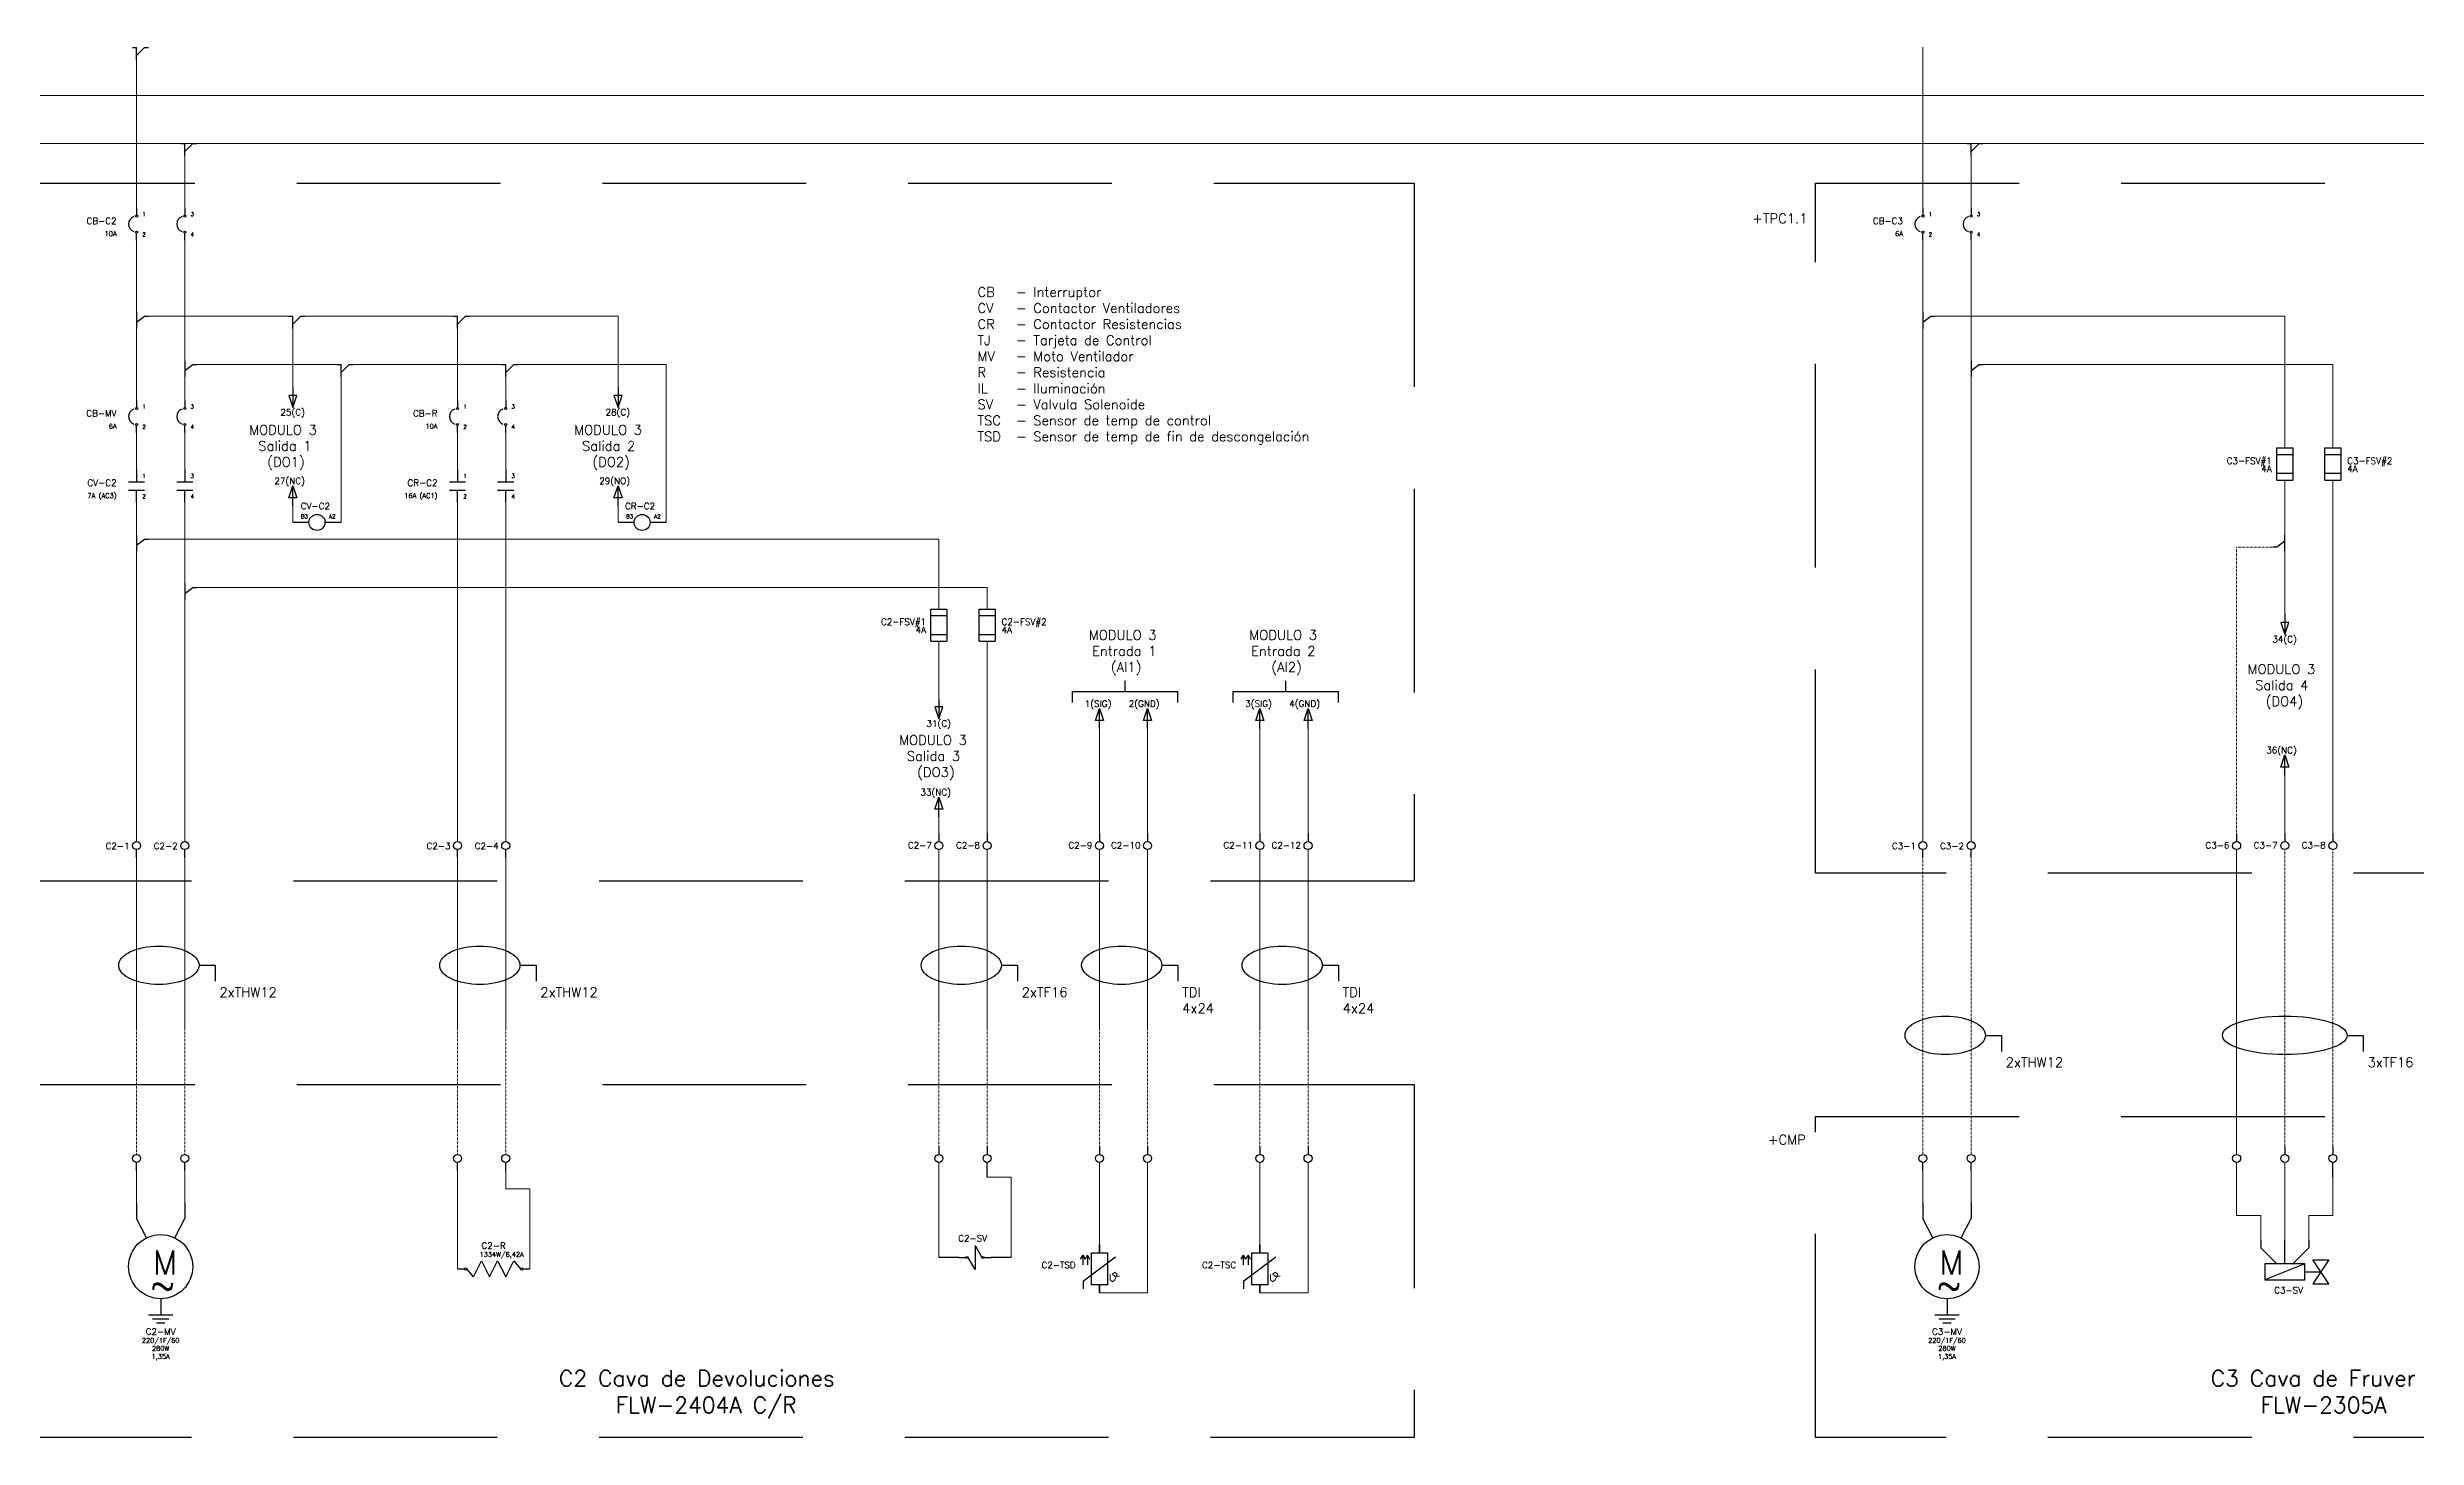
# Model space of a CAD drawing. Header units: inches. Extents: x 75782 to 87231, y -34126 to -18655.
# Drawn here: x 81470 to 82946, y -21216 to -20349 of the extents above; entities that cross this region are included whole.
import ezdxf
from ezdxf.enums import TextEntityAlignment as Align

# ---------------------------------------------------------------- set-up
doc = ezdxf.new("R2010")
doc.units = ezdxf.units.IN
doc.header["$MEASUREMENT"] = 0
doc.linetypes.add('DASHED', pattern=[19.05, 12.7, -6.35])
doc.linetypes.add('EPLANLINE7', pattern=[0])
for name, color, linetype, lineweight in [('A-Cable Belden', 9, 'Continuous', 18), ('A-Cables 220V', 6, 'Continuous', 18), ('SYMBOL', 2, 'Continuous', 25)]:
    doc.layers.add(name, color=color, linetype=linetype, lineweight=lineweight)
doc.layers.add('TEXTOS', color=7, linetype='Continuous')
doc.styles.get("Standard").update_dxf_attribs({"font": 'ROMANS.SHX'})

# ---------------------------------------------------------------- blocks, each defined once
blk = doc.blocks.new('derivación inferior')
for p, q in [((-2.5, 0), (0, 0)), ((0, -7.5), (0, 0)), ((0, -5), (5, 0)), ((5, 0), (7.5, 0))]:
    blk.add_line(p, q)
blk = doc.blocks.new('2F Breaker')
for p, q in [((0, 0), (0, -4.3)), ((30, 0), (30, -4.3)), ((0, -20), (0, -15.7)), ((30, -20), (30, -15.7))]:
    blk.add_line(p, q)
for centre in [(0, -5), (0, -15), (30, -5), (30, -15)]:
    blk.add_circle(centre, 0.653)
for centre in [(0, -10), (30, -10)]:
    blk.add_arc(centre, 5, 110, 250)
for s, p in [('1', (3.6, -5)), ('3', (33.6, -5)), ('2', (3.6, -17.7)), ('4', (33.6, -17.7))]:
    blk.add_text(s, height=2.5).set_placement(p)
at = {"flags": 4}
for tag, height, p in [('FEATURES', 3, (-12.5, -17.5)), ('NAME', 4, (-12.5, -10))]:
    blk.add_attdef(tag, text='', height=height, dxfattribs=at).set_placement(p, align=Align.RIGHT)
blk = doc.blocks.new('CONT 2F')
for p, q in [((33332.3, 23388.3), (33342.3, 23388.3)), ((33337.3, 23395.8), (33337.3, 23388.3)), ((33362.3, 23388.3), (33372.3, 23388.3)), ((33367.3, 23395.8), (33367.3, 23388.3)), ((33332.3, 23383.3), (33342.3, 23383.3)), ((33337.3, 23375.8), (33337.3, 23383.3)), ((33362.3, 23383.3), (33372.3, 23383.3)), ((33367.3, 23375.8), (33367.3, 23383.3))]:
    blk.add_line(p, q)
for s, p in [('1', (33340.9, 23390.8)), ('3', (33370.9, 23390.8)), ('2', (33340.9, 23378.1)), ('4', (33370.9, 23378.1))]:
    blk.add_text(s, height=2.5).set_placement(p)
at = {"flags": 4}
for tag, height, p in [('NAME', 4, (33324.8, 23385.8)), ('FEATURES', 3, (33324.8, 23378.3))]:
    blk.add_attdef(tag, text='', height=height, dxfattribs=at).set_placement(p, align=Align.RIGHT)
blk = doc.blocks.new('derivación a la derecha')
for p, q in [((0, 2.5), (0, -7.5)), ((0, -3.75), (5, 0)), ((5, 0), (7.5, 0))]:
    blk.add_line(p, q)
blk = doc.blocks.new('Temperature sensor')
for p, q in [((-10, -22.5), (10, -7.5)), ((-10, -27.5), (-10, -22.5))]:
    blk.add_line(p, q)
for points in [[(0, 0), (0, 0), (0, -5), (0, -5)], [(-5, -5), (5, -5), (5, -25), (-5, -25)], [(0, -30), (0, -30), (0, -25), (0, -25)]]:
    blk.add_lwpolyline(points, close=True)
at = {"layer": 'SYMBOL', "color": 0, "linetype": 'EPLANLINE7', "lineweight": 25}
for p, q in [((-10.4, -6.5), (-11.9, -8.9)), ((-10.4, -6.5), (-10.4, -12.5)), ((-10.4, -6.5), (-8.9, -8.9)), ((-7.4, -6.5), (-7.4, -12.5))]:
    blk.add_line(p, q, dxfattribs=at)
at = {"layer": 'SYMBOL', "color": 0, "linetype": 'EPLANLINE7', "lineweight": 13}
for p, q in [((-7.4, -6.5), (-8.9, -8.9)), ((-7.4, -6.5), (-5.9, -8.9)), ((-7.4, -12.5), (-7.4, -12.5)), ((-7.4, -12.5), (-7.4, -12.5)), ((6.6, -18.3), (6.6, -21.9)), ((6.6, -21.9), (8.1, -23.1)), ((9.6, -17.1), (8.1, -18.3)), ((8.1, -18.3), (9.6, -19.5)), ((8.1, -23.1), (9.6, -21.9)), ((11.1, -18.3), (9.6, -17.1)), ((9.6, -21.9), (11.1, -18.3)), ((9.6, -19.5), (12.6, -19.5))]:
    blk.add_line(p, q, dxfattribs=at)
at = {"flags": 4}
blk.add_attdef('NAME', text='', height=4, dxfattribs=at).set_placement((-14.8, -14.6), align=Align.RIGHT)
blk = doc.blocks.new('Arrow-down')
for p, q in [((0, 0), (0, -12.5)), ((2.5, -5), (-2.5, -5)), ((-2.5, -5), (0, -12.5)), ((0, -12.5), (2.5, -5))]:
    blk.add_line(p, q)
at = {"flags": 4}
blk.add_attdef('NAME', text='', height=4, dxfattribs=at).set_placement((7.5, -17.5), align=Align.RIGHT)
blk = doc.blocks.new('Arrow-up')
for p, q in [((-2.5, 5), (0, 12.5)), ((2.5, 5), (-2.5, 5)), ((0, 0), (0, 12.5)), ((0, 12.5), (2.5, 5))]:
    blk.add_line(p, q)
at = {"flags": 4}
blk.add_attdef('NAME', text='', height=4, dxfattribs=at).set_placement((7.5, 13.5), align=Align.RIGHT)
blk = doc.blocks.new('Relay Coil')
for p, q in [((5, 0), (0, 0)), ((20, 0), (15, 0))]:
    blk.add_line(p, q)
blk.add_circle((10, 0), 5)
for s, p in [('B3', (0, 2.5)), ('A2', (17.5, 2.5))]:
    blk.add_text(s, height=2.5).set_placement(p)
at = {"flags": 4}
for tag, height, p in [('NAME', 4, (18.1, 8.2)), ('INTENSIDAD', 3, (21, -10)), ('PAGE', 3, (20.6, -15.1))]:
    blk.add_attdef(tag, text='', height=height, dxfattribs=at).set_placement(p, align=Align.RIGHT)
blk = doc.blocks.new('2F motor')
for p, q in [((0, 0), (0, -10)), ((30, 0), (30, -10)), ((6.1, -22.1), (0, -10)), ((23.9, -22.1), (30, -10)), ((7.5, -70), (22.5, -70)), ((10, -72.5), (20, -72.5)), ((15, -60), (15, -70)), ((12.5, -75), (17.5, -75))]:
    blk.add_line(p, q)
blk.add_circle((15, -40), 20)
blk.add_text('M', height=15).set_placement((10, -45))
at = {"insert": (8.6, -43.8), "char_height": 15, "width": 78.304, "attachment_point": 1}
blk.add_mtext('{\\Fsimplex|c0;~}', dxfattribs=at)
at = {"flags": 4}
for tag, height, p in [('VOLTAJE', 3, (15, -87.5)), ('NAME', 4, (15, -82.5)), ('CURRENT', 3, (15, -97.5)), ('HP', 3, (15, -92.5))]:
    blk.add_attdef(tag, text='', height=height, dxfattribs=at).set_placement(p, align=Align.CENTER)
blk = doc.blocks.new('Heater')
for p, q in [((0, 0), (4.3, 0)), ((10, -5), (5.7, 0)), ((10, -5), (15, 5)), ((15, 5), (20, -5)), ((20, -5), (25, 5)), ((25, 5), (30, -5)), ((30, -5), (35, 5)), ((35, 5), (39.3, 0)), ((40.7, 0), (45, 0))]:
    blk.add_line(p, q)
for centre in [(5, 0), (40, 0)]:
    blk.add_circle(centre, 0.704)
at = {"flags": 4}
for tag, height, p in [('NAME', 4, (30, 12.5)), ('DATA', 3, (27.5, 7.5))]:
    blk.add_attdef(tag, text='', height=height, dxfattribs=at).set_placement(p, align=Align.RIGHT)
blk = doc.blocks.new('Fusible')
at = {"color": 0, "ltscale": 0.1}
for p, q in [((45791, 2917.9), (45791, 2937.9)), ((45791, 2937.9), (45801, 2937.9)), ((45791, 2933.9), (45801, 2933.9)), ((45801, 2937.9), (45801, 2917.9)), ((45801, 2921.9), (45791, 2921.9)), ((45791, 2917.9), (45801, 2917.9))]:
    blk.add_line(p, q, dxfattribs=at)
at = {"flags": 4}
for p in [(45787.9, 2927.9), (45787.9, 2922.9)]:
    blk.add_attdef('NAME', text='', height=4, dxfattribs=at).set_placement(p, align=Align.RIGHT)
blk = doc.blocks.new('fusible1')
at = {"color": 0, "ltscale": 0.1}
for p, q in [((45821, 2917.9), (45821, 2937.9)), ((45821, 2937.9), (45831, 2937.9)), ((45821, 2933.9), (45831, 2933.9)), ((45831, 2937.9), (45831, 2917.9)), ((45831, 2921.9), (45821, 2921.9)), ((45821, 2917.9), (45831, 2917.9))]:
    blk.add_line(p, q, dxfattribs=at)
at = {"flags": 4}
for p in [(45834.9, 2927.9), (45834.9, 2922.9)]:
    blk.add_attdef('NAME', p, '', height=4, dxfattribs=at)
blk = doc.blocks.new('Borne - abajo')
blk.add_line((0, 0), (0, 5))
blk.add_circle((0, 7.5), 2.5)
at = {"flags": 4}
blk.add_attdef('NAME', text='', height=4, dxfattribs=at).set_placement((-4.4, 5.3), align=Align.RIGHT)
blk.add_attdef('#', (4.6, 5.9), '', height=3, dxfattribs=at)
blk = doc.blocks.new('Borne - arriba')
blk.add_line((0, 0), (0, -5))
blk.add_circle((0, -7.5), 2.5)
at = {"flags": 4}
blk.add_attdef('NAME', text='', height=4, dxfattribs=at).set_placement((-4.4, -9.3), align=Align.RIGHT)
blk.add_attdef('#', (4.6, -8.9), '', height=3, dxfattribs=at)
blk = doc.blocks.new('Solenoid Coil')
for p, q in [((0, 0), (4.3, 0)), ((10, -7.5), (5.7, 0)), ((10, 7.5), (10, -7.5)), ((10, 7.5), (14.3, 0)), ((15.7, 0), (20, 0))]:
    blk.add_line(p, q)
for centre in [(5, 0), (15, 0)]:
    blk.add_circle(centre, 0.704)
at = {"flags": 4}
for tag, height, p in [('NAME', 4, (17.5, 10)), ('PAGE', 3, (15, -17.5))]:
    blk.add_attdef(tag, text='', height=height, dxfattribs=at).set_placement(p, align=Align.RIGHT)
blk = doc.blocks.new('AMI-140')
at = {"ltscale": 0.1}
for p, q in [((97291.8, 2.1), (97291.8, -2.9)), ((97306.8, -12.9), (97306.8, 2.1)), ((97321.8, 2.1), (97321.8, -2.9)), ((97291.8, -2.9), (97301.8, -12.9)), ((97294.3, -12.9), (97294.3, -22.9)), ((97319.3, -12.9), (97294.3, -12.9)), ((97319.3, -12.9), (97294.3, -22.9)), ((97321.8, -2.9), (97311.8, -12.9)), ((97319.3, -22.9), (97319.3, -12.9)), ((97324.3, -10.4), (97334.3, -10.4)), ((97334.3, -25.4), (97324.3, -10.4)), ((97334.3, -10.4), (97324.3, -25.4)), ((97294.3, -22.9), (97319.3, -22.9)), ((97319.3, -17.9), (97329.3, -17.9)), ((97324.3, -25.4), (97334.3, -25.4))]:
    blk.add_line(p, q, dxfattribs=at)
at = {"flags": 4}
blk.add_attdef('NAME', text='', height=4, dxfattribs=at).set_placement((97318.2, -31.4), align=Align.RIGHT)

msp = doc.modelspace()

# ---------------------------------------------------------------- linework, layer by layer
for p, q in [((81627.5, -20645), (81622.5, -20645)), ((81652.5, -20645), (81647.5, -20645)), ((81830.1, -20645), (81825.1, -20645)), ((81855.1, -20645), (81850.1, -20645)), ((82025.1, -21034), (82025.1, -21039)), ((82055.1, -21034), (82055.1, -21039)), ((82125.1, -21034), (82125.1, -21039)), ((82155.1, -21034), (82155.1, -21039)), ((82225.1, -21034), (82225.1, -21039)), ((82255.1, -21034), (82255.1, -21039)), ((82863.8, -21034), (82863.8, -21039)), ((82893.8, -21034), (82893.8, -21039)), ((81525.1, -21049), (81525.1, -21044)), ((81555.1, -21049), (81555.1, -21044)), ((81725.1, -21049), (81725.1, -21044)), ((81755.1, -21049), (81755.1, -21044)), ((82638.3, -21049), (82638.3, -21044)), ((82668.3, -21049), (82668.3, -21044)), ((82037.6, -21103.3), (82025.1, -21103.3)), ((82070.1, -21103.3), (82057.6, -21103.3))]:
    msp.add_line(p, q)
at = {"ltscale": 0.1}
for p, q in [((82141.2, -20750.5), (82141.2, -20743.8)), ((82241.2, -20750.5), (82241.2, -20743.8)), ((82108.4, -20757.2), (82108.4, -20750.5)), ((82108.4, -20750.5), (82174, -20750.5)), ((82174, -20757.2), (82174, -20750.5)), ((82208.4, -20757.2), (82208.4, -20750.5)), ((82208.4, -20750.5), (82274, -20750.5)), ((82274, -20757.2), (82274, -20750.5)), ((81564, -20921.1), (81574, -20921.1)), ((81574, -20921.1), (81574, -20931.1)), ((81764, -20921.1), (81774, -20921.1)), ((81774, -20921.1), (81774, -20931.1)), ((82064, -20921.1), (82074, -20921.1)), ((82064, -20921.1), (82074, -20921.1)), ((82074, -20921.1), (82074, -20931.1)), ((82074, -20921.1), (82074, -20931.1)), ((82164, -20921.1), (82174, -20921.1)), ((82174, -20921.1), (82174, -20931.1)), ((82264, -20921.1), (82274, -20921.1)), ((82274, -20921.1), (82274, -20931.1)), ((82677.2, -20964.8), (82687.2, -20964.8)), ((82687.2, -20964.8), (82687.2, -20974.8)), ((82902.7, -20964.8), (82912.7, -20964.8)), ((82912.7, -20964.8), (82912.7, -20974.8)), ((82055.1, -21053.3), (82055.1, -21044)), ((82893.8, -21053.3), (82893.8, -21044))]:
    msp.add_line(p, q, dxfattribs=at)
at = {"linetype": 'DASHED', "ltscale": 10}
for points in [[(81434.4, -20433.5), (82321.3, -20433.5), (82321.3, -20868.7), (81434.4, -20868.7)], [(82571.3, -20433.5), (83224.2, -20433.5), (83224.2, -20863.7), (82571.3, -20863.7)], [(81434.4, -20995.4), (82321.3, -20995.4), (82321.3, -21215.6), (81434.4, -21215.6)], [(82571.3, -21015.4), (83224.2, -21015.3), (83224.2, -21215.6), (82571.3, -21215.6)]]:
    msp.add_lwpolyline(points, close=True, dxfattribs=at)
for centre in [(81525.1, -21041.5), (81555.1, -21041.5), (81725.1, -21041.5), (81755.1, -21041.5), (82025.1, -21041.5), (82055.1, -21041.5), (82125.1, -21041.5), (82155.1, -21041.5), (82225.1, -21041.5), (82255.1, -21041.5), (82638.3, -21041.5), (82668.3, -21041.5), (82833.8, -21041.5), (82863.8, -21041.5), (82863.8, -21041.5), (82863.8, -21041.5), (82893.8, -21041.5), (82893.8, -21041.5), (82893.8, -21041.5)]:
    msp.add_circle(centre, 2.5)
at = {"ltscale": 0.1}
for centre, major_axis, ratio in [((81539, -20921.1), (-25, 0), 0.48), ((81739, -20921.1), (-25, 0), 0.48), ((82039, -20921.1), (-25, 0), 0.48), ((82139, -20921.1), (-25, 0), 0.48), ((82239, -20921.1), (-25, 0), 0.48), ((82652.2, -20964.8), (-25, 0), 0.48), ((82863.8, -20964.8), (-38.9, 0), 0.308382)]:
    msp.add_ellipse(centre, major_axis=major_axis, ratio=ratio, dxfattribs=at)
at = {"layer": 'A-Cable Belden'}
for p, q in [((82125.1, -20844), (82125.1, -20773.5)), ((82155.1, -20773.5), (82155.1, -20844)), ((82225.1, -20844), (82225.1, -20773.5)), ((82255.1, -20773.5), (82255.1, -20844)), ((82125.1, -20961), (82125.1, -20849)), ((82155.1, -20849), (82155.1, -20961)), ((82225.1, -20961), (82225.1, -20849)), ((82255.1, -20849), (82255.1, -20961)), ((82125.1, -21095.4), (82125.1, -21044)), ((82155.1, -21044), (82155.1, -21125.4)), ((82225.1, -21097.9), (82225.1, -21044)), ((82255.1, -21044), (82255.1, -21125.4)), ((82155.1, -21125.4), (82125.1, -21125.4)), ((82255.1, -21125.4), (82225.1, -21125.4))]:
    msp.add_line(p, q, dxfattribs=at)
at = {"layer": 'A-Cable Belden', "linetype": 'DASHED', "ltscale": 0.01}
for p, q in [((82125.1, -20961), (82125.1, -20964.9)), ((82125.1, -20964.9), (82125.1, -21034)), ((82155.1, -20961), (82155.1, -20964.9)), ((82155.1, -20964.9), (82155.1, -21034)), ((82225.1, -20961), (82225.1, -20964.9)), ((82225.1, -20964.9), (82225.1, -21034)), ((82255.1, -20961), (82255.1, -20964.9)), ((82255.1, -20964.9), (82255.1, -21034))]:
    msp.add_line(p, q, dxfattribs=at)
at = {"layer": 'A-Cables 220V'}
for p, q in [((81525.1, -20449), (81525.1, -20348.9)), ((82638.3, -20449), (82638.3, -20348.8)), ((80462.9, -20378.8), (84444.2, -20378.8)), ((80462.9, -20408.8), (84474.2, -20408.8)), ((81555.1, -20449), (81555.1, -20408.8)), ((82668.3, -20449), (82668.3, -20408.8)), ((81525.1, -20469), (81525.1, -20569)), ((81555.1, -20469), (81555.1, -20569)), ((82638.3, -20469), (82638.3, -20514)), ((82668.3, -20469), (82668.3, -20544)), ((81532.6, -20516.5), (81620, -20516.5)), ((81630, -20516.5), (81722.6, -20516.5)), ((81725.1, -20569), (81725.1, -20516.5)), ((81730.1, -20516.5), (81825.1, -20516.5)), ((81825.1, -20516.5), (81825.1, -20573.3)), ((82645.8, -20516.5), (82863.8, -20516.5)), ((82863.8, -20516.5), (82863.8, -20598.6)), ((81622.5, -20524), (81622.5, -20573.3)), ((82638.3, -20524), (82638.3, -20844)), ((81562.6, -20546.5), (81650, -20546.5)), ((81660, -20546.5), (81752.6, -20546.5)), ((81755.1, -20569), (81755.1, -20546.5)), ((81760.1, -20546.5), (81855.1, -20546.5)), ((81855.1, -20546.5), (81855.1, -20645)), ((82675.8, -20546.5), (82893.8, -20546.5)), ((82893.8, -20546.5), (82893.8, -20598.6)), ((81652.5, -20554), (81652.5, -20645)), ((82668.3, -20554), (82668.3, -20844)), ((81525.1, -20589), (81525.1, -20619.8)), ((81555.1, -20589), (81555.1, -20619.8)), ((81725.1, -20589), (81725.1, -20612.3)), ((81755.1, -20589), (81755.1, -20612.3)), ((81525.1, -20624.8), (81525.1, -20844)), ((81555.1, -20624.8), (81555.1, -20844)), ((82863.8, -20618.6), (82863.8, -20702.3)), ((82893.8, -20618.6), (82893.8, -20844)), ((81622.5, -20634.6), (81622.5, -20645)), ((81725.1, -20632.3), (81725.1, -20844)), ((81755.1, -20632.3), (81755.1, -20844)), ((81825.1, -20634.6), (81825.1, -20645)), ((81532.6, -20655.5), (82025.1, -20655.5)), ((82025.1, -20655.5), (82025.1, -20699)), ((81562.6, -20685.5), (82055.1, -20685.5)), ((82055.1, -20685.5), (82055.1, -20699)), ((82025.1, -20719), (82025.1, -20754.9)), ((82055.1, -20719), (82055.1, -20844)), ((82863.8, -20802.5), (82863.8, -20844)), ((82025.1, -20828.7), (82025.1, -20844)), ((81525.1, -20849), (81525.1, -20961)), ((81555.1, -20849), (81555.1, -20961)), ((81725.1, -20849), (81725.1, -20961)), ((81755.1, -20849), (81755.1, -20961)), ((82025.1, -20849), (82025.1, -20956)), ((82055.1, -20849), (82055.1, -20961)), ((82833.8, -21039), (82833.8, -20849)), ((81525.1, -21044), (81525.1, -21069)), ((81555.1, -21044), (81555.1, -21069)), ((81725.1, -21044), (81725.1, -21110.4)), ((81755.1, -21044), (81755.1, -21060.4)), ((82025.1, -21044), (82025.1, -21092.2)), ((82025.1, -21044), (82025.1, -21103.3)), ((82070.1, -21053.3), (82055.1, -21053.3)), ((82070.1, -21103.3), (82070.1, -21053.3)), ((82638.3, -21044), (82638.3, -21069)), ((82668.3, -21044), (82668.3, -21069)), ((82833.8, -21044), (82833.8, -21077.2)), ((82863.8, -21044), (82863.8, -21103.3)), ((82863.8, -21044), (82863.8, -21092.2)), ((82893.8, -21044), (82893.8, -21060.4)), ((82893.8, -21044), (82893.8, -21060.4)), ((82893.8, -21044), (82893.8, -21060.4)), ((82893.8, -21044), (82893.8, -21077.2)), ((81770.1, -21060.4), (81755.1, -21060.4)), ((81770.1, -21110.4), (81770.1, -21060.4)), ((82848.8, -21077.2), (82833.8, -21077.2)), ((82848.8, -21092.2), (82848.8, -21077.2)), ((82878.8, -21092.2), (82878.8, -21077.2)), ((82878.8, -21077.2), (82893.8, -21077.2))]:
    msp.add_line(p, q, dxfattribs=at)
at = {"layer": 'A-Cables 220V', "linetype": 'DASHED', "ltscale": 0.01}
for p, q in [((82833.8, -20660.5), (82858.8, -20660.5)), ((82833.8, -20660.5), (82833.8, -20839)), ((82638.3, -20849), (82638.3, -21039)), ((82668.3, -20849), (82668.3, -21039)), ((82863.8, -20849), (82863.8, -21034)), ((82863.8, -20849), (82863.8, -21039)), ((82893.8, -20849), (82893.8, -21039)), ((81525.1, -20961), (81525.1, -20964.9)), ((81525.1, -20964.9), (81525.1, -21039)), ((81555.1, -20961), (81555.1, -20964.9)), ((81555.1, -20964.9), (81555.1, -21039)), ((81725.1, -20961), (81725.1, -20964.9)), ((81725.1, -20964.9), (81725.1, -21039)), ((81755.1, -20961), (81755.1, -20964.9)), ((81755.1, -20964.9), (81755.1, -21039)), ((82025.1, -20956), (82025.1, -20964.9)), ((82025.1, -20964.9), (82025.1, -21034)), ((82055.1, -20961), (82055.1, -20964.9)), ((82055.1, -20964.9), (82055.1, -21034)), ((82863.8, -20957.7), (82863.8, -21026.9)), ((82893.8, -20957.7), (82893.8, -21026.9))]:
    msp.add_line(p, q, dxfattribs=at)

# ---------------------------------------------------------------- block references
for name, p in [('derivación inferior', (81525.1, -20348.9)), ('derivación inferior', (81525.1, -20348.9)), ('derivación inferior', (81555.1, -20408.8)), ('derivación inferior', (81555.1, -20408.8)), ('derivación inferior', (82668.3, -20408.8)), ('derivación a la derecha', (81525.1, -20516.5)), ('derivación inferior', (81622.5, -20516.5)), ('derivación inferior', (81725.1, -20516.5)), ('derivación a la derecha', (82638.3, -20516.5)), ('derivación a la derecha', (81555.1, -20546.5)), ('derivación inferior', (81652.5, -20546.5)), ('derivación inferior', (81755.1, -20546.5)), ('derivación a la derecha', (82668.3, -20546.5)), ('derivación a la derecha', (81525.1, -20655.5)), ('derivación a la derecha', (81555.1, -20685.5))]:
    msp.add_blockref(name, p)
ref = msp.add_blockref('2F Breaker', (81525.1, -20449))
ref.add_attrib('NAME', 'CB-C2', dxfattribs={"height": 4}).set_placement((81512.6, -20459), align=Align.RIGHT)
ref.add_attrib('FEATURES', '10A', dxfattribs={"height": 3}).set_placement((81512.6, -20466.5), align=Align.RIGHT)
ref = msp.add_blockref('2F Breaker', (82638.3, -20449))
ref.add_attrib('NAME', 'CB-C3', dxfattribs={"height": 4}).set_placement((82625.8, -20459), align=Align.RIGHT)
ref.add_attrib('FEATURES', '6A', dxfattribs={"height": 3}).set_placement((82625.8, -20466.5), align=Align.RIGHT)
ref = msp.add_blockref('Arrow-down', (81622.5, -20560.8))
ref.add_attrib('NAME', '25(C)', dxfattribs={"height": 4}).set_placement((81630, -20578.3), align=Align.RIGHT)
ref = msp.add_blockref('Arrow-down', (81825.1, -20560.8))
ref.add_attrib('NAME', '28(C)', dxfattribs={"height": 4}).set_placement((81832.6, -20578.3), align=Align.RIGHT)
ref = msp.add_blockref('2F Breaker', (81525.1, -20569))
ref.add_attrib('NAME', 'CB-MV', dxfattribs={"height": 4}).set_placement((81512.6, -20579), align=Align.RIGHT)
ref.add_attrib('FEATURES', '6A', dxfattribs={"height": 3}).set_placement((81512.6, -20586.5), align=Align.RIGHT)
ref = msp.add_blockref('2F Breaker', (81725.1, -20569))
ref.add_attrib('NAME', 'CB-R', dxfattribs={"height": 4}).set_placement((81712.6, -20579), align=Align.RIGHT)
ref.add_attrib('FEATURES', '10A', dxfattribs={"height": 3}).set_placement((81712.6, -20586.5), align=Align.RIGHT)
at = {"color": 0}
ref = msp.add_blockref('Fusible', (37067.8, -23536.5), dxfattribs=at)
ref.add_attrib('NAME', 'C3-FSV#1', dxfattribs={"height": 4}).set_placement((82855.7, -20608.6), align=Align.RIGHT)
ref.add_attrib('NAME', '4A', dxfattribs={"height": 4}).set_placement((82855.7, -20613.6), align=Align.RIGHT)
ref = msp.add_blockref('fusible1', (37067.8, -23536.5), dxfattribs=at)
ref.add_attrib('NAME', 'C3-FSV#2', (82902.7, -20608.6), dxfattribs={"height": 4})
ref.add_attrib('NAME', '4A', (82902.7, -20613.6), dxfattribs={"height": 4})
ref = msp.add_blockref('CONT 2F', (48187.8, -44008.1))
ref.add_attrib('NAME', 'CV-C2', dxfattribs={"height": 4}).set_placement((81512.6, -20622.3), align=Align.RIGHT)
ref.add_attrib('FEATURES', '7A (AC3)', dxfattribs={"height": 3}).set_placement((81512.6, -20629.8), align=Align.RIGHT)
ref = msp.add_blockref('Arrow-up', (81622.5, -20634.6))
ref.add_attrib('NAME', '27(NC)', dxfattribs={"height": 4}).set_placement((81630, -20621.1), align=Align.RIGHT)
ref = msp.add_blockref('CONT 2F', (48387.8, -44008.1))
ref.add_attrib('NAME', 'CR-C2', dxfattribs={"height": 4}).set_placement((81712.6, -20622.3), align=Align.RIGHT)
ref.add_attrib('FEATURES', '16A (AC1)', dxfattribs={"height": 3}).set_placement((81712.6, -20629.8), align=Align.RIGHT)
ref = msp.add_blockref('Arrow-up', (81825.1, -20634.6))
ref.add_attrib('NAME', '29(NO)', dxfattribs={"height": 4}).set_placement((81832.6, -20621.1), align=Align.RIGHT)
ref = msp.add_blockref('Relay Coil', (81627.5, -20645))
ref.add_attrib('NAME', 'CV-C2', dxfattribs={"height": 4}).set_placement((81645.6, -20636.8), align=Align.RIGHT)
ref = msp.add_blockref('Relay Coil', (81830.1, -20645))
ref.add_attrib('NAME', 'CR-C2', dxfattribs={"height": 4}).set_placement((81848.2, -20636.8), align=Align.RIGHT)
at = {"rotation": 180}
msp.add_blockref('derivación a la derecha', (82863.8, -20660.5), dxfattribs=at)
ref = msp.add_blockref('Fusible', (36229.1, -23636.9))
ref.add_attrib('NAME', 'C2-FSV#1', dxfattribs={"height": 4}).set_placement((82017.1, -20709), align=Align.RIGHT)
ref.add_attrib('NAME', '4A', dxfattribs={"height": 4}).set_placement((82017.1, -20714), align=Align.RIGHT)
ref = msp.add_blockref('fusible1', (36229.1, -23636.9))
ref.add_attrib('NAME', 'C2-FSV#2', (82064.1, -20709), dxfattribs={"height": 4})
ref.add_attrib('NAME', '4A', (82064.1, -20714), dxfattribs={"height": 4})
ref = msp.add_blockref('Arrow-down', (82863.8, -20702.3))
ref.add_attrib('NAME', '34(C)', dxfattribs={"height": 4}).set_placement((82871.3, -20719.8), align=Align.RIGHT)
ref = msp.add_blockref('Arrow-down', (82025.1, -20754.9))
ref.add_attrib('NAME', '31(C)', dxfattribs={"height": 4}).set_placement((82032.6, -20772.4), align=Align.RIGHT)
ref = msp.add_blockref('Arrow-up', (82125.1, -20773.5))
ref.add_attrib('NAME', '1(SIG)', dxfattribs={"height": 4}).set_placement((82132.6, -20760), align=Align.RIGHT)
ref = msp.add_blockref('Arrow-up', (82155.1, -20773.5))
ref.add_attrib('NAME', '2(GND)', dxfattribs={"height": 4}).set_placement((82162.6, -20760), align=Align.RIGHT)
ref = msp.add_blockref('Arrow-up', (82225.1, -20773.5))
ref.add_attrib('NAME', '3(SIG)', dxfattribs={"height": 4}).set_placement((82232.6, -20760), align=Align.RIGHT)
ref = msp.add_blockref('Arrow-up', (82255.1, -20773.5))
ref.add_attrib('NAME', '4(GND)', dxfattribs={"height": 4}).set_placement((82262.6, -20760), align=Align.RIGHT)
ref = msp.add_blockref('Arrow-up', (82863.8, -20802.5))
ref.add_attrib('NAME', '36(NC)', dxfattribs={"height": 4}).set_placement((82871.3, -20789), align=Align.RIGHT)
ref = msp.add_blockref('Arrow-up', (82025.1, -20828.7))
ref.add_attrib('NAME', '33(NC)', dxfattribs={"height": 4}).set_placement((82032.6, -20815.2), align=Align.RIGHT)
ref = msp.add_blockref('Borne - abajo', (81525.1, -20854))
ref.add_attrib('NAME', 'C2-1', dxfattribs={"height": 4}).set_placement((81520.7, -20848.7), align=Align.RIGHT)
ref = msp.add_blockref('Borne - abajo', (81555.1, -20854))
ref.add_attrib('NAME', 'C2-2', dxfattribs={"height": 4}).set_placement((81550.7, -20848.7), align=Align.RIGHT)
ref = msp.add_blockref('Borne - abajo', (81725.1, -20854))
ref.add_attrib('NAME', 'C2-3', dxfattribs={"height": 4}).set_placement((81720.7, -20848.7), align=Align.RIGHT)
ref = msp.add_blockref('Borne - abajo', (81755.1, -20854))
ref.add_attrib('NAME', 'C2-4', dxfattribs={"height": 4}).set_placement((81750.7, -20848.7), align=Align.RIGHT)
ref = msp.add_blockref('Borne - arriba', (82025.1, -20839))
ref.add_attrib('NAME', 'C2-7', dxfattribs={"height": 4}).set_placement((82020.7, -20848.3), align=Align.RIGHT)
ref = msp.add_blockref('Borne - arriba', (82055.1, -20839))
ref.add_attrib('NAME', 'C2-8', dxfattribs={"height": 4}).set_placement((82050.7, -20848.3), align=Align.RIGHT)
ref = msp.add_blockref('Borne - arriba', (82125.1, -20839))
ref.add_attrib('NAME', 'C2-9', dxfattribs={"height": 4}).set_placement((82120.7, -20848.3), align=Align.RIGHT)
ref = msp.add_blockref('Borne - arriba', (82155.1, -20839))
ref.add_attrib('NAME', 'C2-10', dxfattribs={"height": 4}).set_placement((82150.7, -20848.3), align=Align.RIGHT)
ref = msp.add_blockref('Borne - arriba', (82225.1, -20839))
ref.add_attrib('NAME', 'C2-11', dxfattribs={"height": 4}).set_placement((82220.7, -20848.3), align=Align.RIGHT)
ref = msp.add_blockref('Borne - arriba', (82255.1, -20839))
ref.add_attrib('NAME', 'C2-12', dxfattribs={"height": 4}).set_placement((82250.7, -20848.3), align=Align.RIGHT)
ref = msp.add_blockref('Borne - abajo', (82638.3, -20854))
ref.add_attrib('NAME', 'C3-1', dxfattribs={"height": 4}).set_placement((82633.9, -20848.7), align=Align.RIGHT)
ref = msp.add_blockref('Borne - abajo', (82668.3, -20854))
ref.add_attrib('NAME', 'C3-2', dxfattribs={"height": 4}).set_placement((82663.9, -20848.7), align=Align.RIGHT)
ref = msp.add_blockref('Borne - arriba', (82833.8, -20839))
ref.add_attrib('NAME', 'C3-6', dxfattribs={"height": 4}).set_placement((82829.3, -20848.3), align=Align.RIGHT)
ref = msp.add_blockref('Borne - arriba', (82863.8, -20839))
ref.add_attrib('NAME', 'C3-7', dxfattribs={"height": 4}).set_placement((82859.3, -20848.3), align=Align.RIGHT)
ref = msp.add_blockref('Borne - arriba', (82893.8, -20839))
ref.add_attrib('NAME', 'C3-8', dxfattribs={"height": 4}).set_placement((82889.3, -20848.3), align=Align.RIGHT)
ref = msp.add_blockref('2F motor', (81525.1, -21069))
ref.add_attrib('CURRENT', '1,35A', dxfattribs={"height": 3}).set_placement((81540.1, -21166.5), align=Align.CENTER)
ref.add_attrib('HP', '280W', dxfattribs={"height": 3}).set_placement((81540.1, -21161.5), align=Align.CENTER)
ref.add_attrib('VOLTAJE', '220/1F/60', dxfattribs={"height": 3}).set_placement((81540.1, -21156.5), align=Align.CENTER)
ref.add_attrib('NAME', 'C2-MV', dxfattribs={"height": 4}).set_placement((81540.1, -21151.5), align=Align.CENTER)
ref = msp.add_blockref('2F motor', (82638.3, -21069))
ref.add_attrib('CURRENT', '1,35A', dxfattribs={"height": 3}).set_placement((82653.3, -21166.5), align=Align.CENTER)
ref.add_attrib('HP', '280W', dxfattribs={"height": 3}).set_placement((82653.3, -21161.5), align=Align.CENTER)
ref.add_attrib('VOLTAJE', '220/1F/60', dxfattribs={"height": 3}).set_placement((82653.3, -21156.5), align=Align.CENTER)
ref.add_attrib('NAME', 'C3-MV', dxfattribs={"height": 4}).set_placement((82653.3, -21151.5), align=Align.CENTER)
ref = msp.add_blockref('Heater', (81725.1, -21110.4))
ref.add_attrib('NAME', 'C2-R', dxfattribs={"height": 4}).set_placement((81755.1, -21097.9), align=Align.RIGHT)
ref.add_attrib('DATA', '1334W/6,42A', dxfattribs={"height": 3}).set_placement((81752.6, -21102.9), align=Align.CENTER)
ref = msp.add_blockref('Solenoid Coil', (82037.6, -21103.3))
ref.add_attrib('NAME', 'C2-SV', dxfattribs={"height": 4}).set_placement((82055.1, -21093.3), align=Align.RIGHT)
ref = msp.add_blockref('Temperature sensor', (82125.1, -21095.4))
ref.add_attrib('NAME', 'C2-TSD', dxfattribs={"height": 4}).set_placement((82110.3, -21110), align=Align.RIGHT)
ref = msp.add_blockref('Temperature sensor', (82225.1, -21095.4))
ref.add_attrib('NAME', 'C2-TSC', dxfattribs={"height": 4}).set_placement((82210.3, -21110), align=Align.RIGHT)
ref = msp.add_blockref('AMI-140', (-14443, -21094.3))
ref.add_attrib('NAME', 'C3-SV', dxfattribs={"height": 4}).set_placement((82875.2, -21125.7), align=Align.RIGHT)

# ---------------------------------------------------------------- texts
at = {"layer": 'TEXTOS', "char_height": 6, "attachment_point": 1}
for s, width, gutter_width, heights, insert in [('+TPC1.1', 26.886, 1250, [0], (82531.9, -20452.5)), ('CB^I- Interruptor\\PCV^I- Contactor Ventiladores\\PCR^I- Contactor Resistencias\\PTJ^I- Tarjeta de Control\\PMV^I- Moto Ventilador\\PR^I- Resistencia\\PIL^I- Iluminación\\PSV^I- Valvula Solenoide\\PTSC^I- Sensor de temp de control\\PTSD^I- Sensor de temp de fin de descongelación', 252.141, 1250, [0], (82049.1, -20498.4)), ('\\pi4.6325;MODULO 3\\P\\pi10.347;Salida 1\\P\\pi15.918;(DO1)', 55.551, 0, [37.5], (81590.6, -20584.3)), ('\\pi4.6325;MODULO 3\\P\\pi9.4896;Salida 2\\P\\pi15.918;(DO2)', 55.551, 1250, [0], (81793.2, -20584.3)), ('\\pi102.93;MODULO 3\\P\\pi104.93;Entrada 1\\P\\pi116.64;(AI1)', 252.141, 1250, [0], (82015.6, -20712.2)), ('\\pi102.93;MODULO 3\\P\\pi104.07;Entrada 2\\P\\pi116.64;(AI2)', 252.141, 1250, [0], (82115.6, -20712.2)), ('\\pi102.93;MODULO 3\\P\\pi107.64;Salida 4\\P\\pi114.21;(DO4)', 252.141, 1250, [0], (82737.7, -20733.5)), ('\\pi8.6647;MODULO 3\\P\\pi13.522;Salida 3\\P\\pi19.95;(DO3)', 63.615, 1250, [0], (81991.6, -20777.7)), ('2xTHW12', 128.511, 1250, [0], (81576.7, -20934.9)), ('2xTHW12', 128.511, 1250, [0], (81776.7, -20934.9)), ('2xTF16', 128.511, 1250, [0], (82076.7, -20934.9)), ('TDI\\P4x24', 128.511, 1250, [0], (82176.7, -20934.9)), ('TDI\\P4x24', 128.511, 1250, [0], (82276.7, -20934.9)), ('2xTHW12', 128.511, 1250, [0], (82689.9, -20978.6)), ('3xTF16', 128.511, 1250, [0], (82915.4, -20978.6)), ('+CMP', 26.886, 1250, [0], (82541.6, -21026.9))]:
    msp.add_mtext_dynamic_manual_height_columns(s, width=width, gutter_width=gutter_width, heights=heights, dxfattribs=dict(at, insert=insert))
at = {"layer": 'TEXTOS', "linetype": 'DASHED', "ltscale": 0.1, "char_height": 10, "attachment_point": 1}
for s, width, insert in [('\\pi278.58;C2 Cava de Devoluciones\\P\\pi314.06;FLW-2404A C/R', 752.403, (81509.7, -21173.6)), ('\\pi180.01;C3 Cava de Fruver\\P\\pi211.2;FLW-2305A', 507.162, (82637.6, -21173.6))]:
    msp.add_mtext_dynamic_manual_height_columns(s, width=width, gutter_width=1250, heights=[0], dxfattribs=dict(at, insert=insert))

doc.saveas('drawing.dxf')
